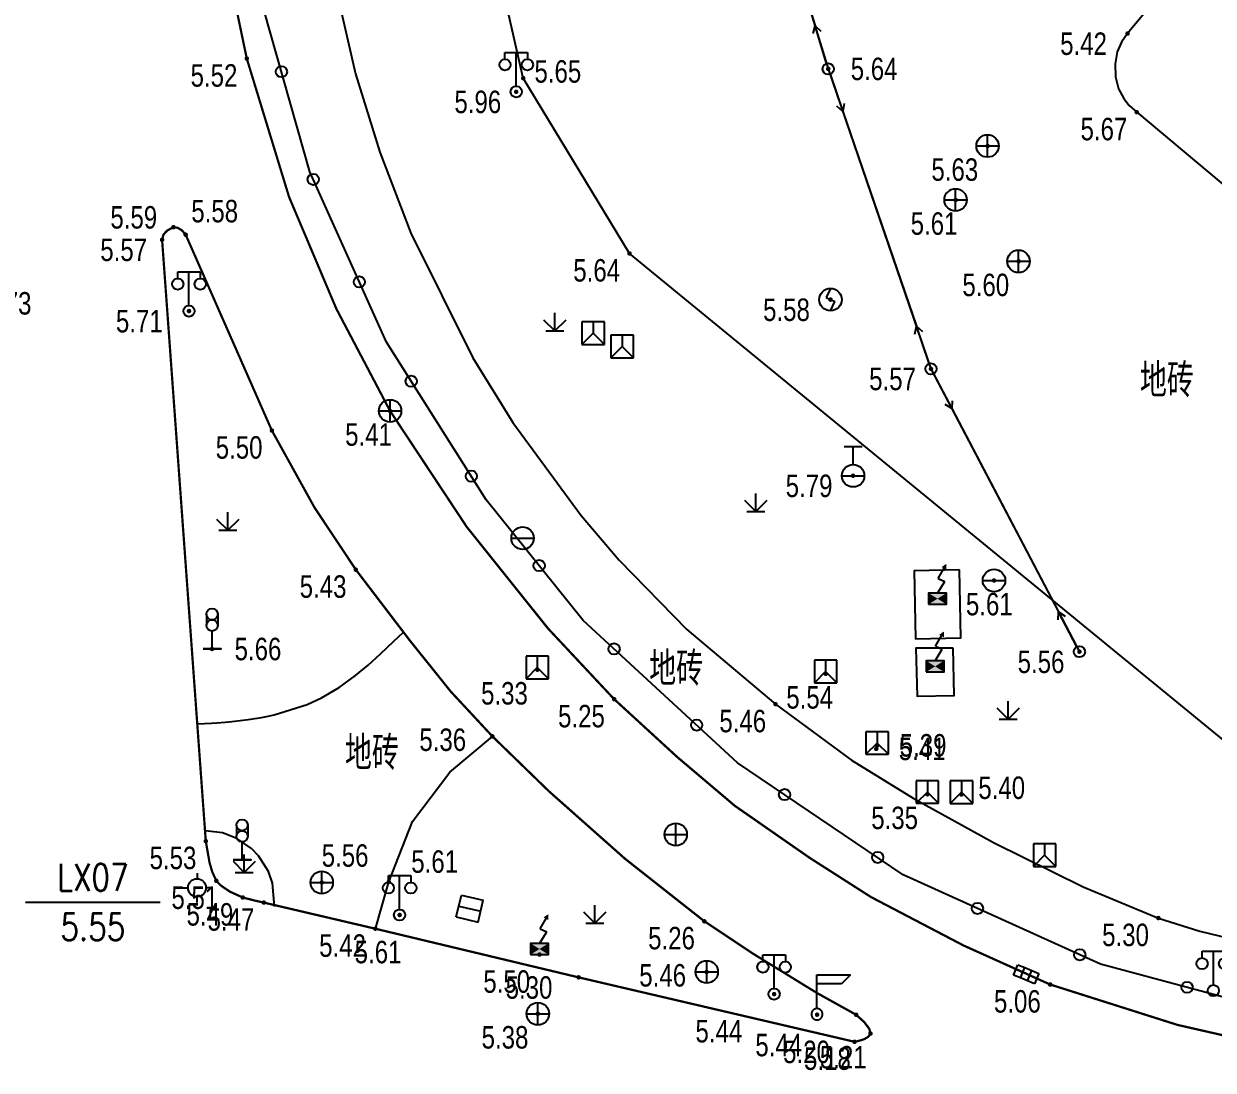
# Model space of a CAD drawing. Extents: x 500064 to 501389, y 2542464 to 2545400.
# Drawn here: x 501100.6 to 501153.5, y 2542644.2 to 2542690.7 of the extents above; entities that cross this region are included whole.
import ezdxf
from ezdxf.enums import TextEntityAlignment as Align

# ---------------------------------------------------------------- set-up
doc = ezdxf.new("R2010")
doc.units = 0
doc.header["$LTSCALE"] = 0.5
doc.layers.get('0').update_dxf_attribs({"linetype": 'CONTINUOUS', "lineweight": 5})
doc.layers.add('GCD', color=8, linetype='CONTINUOUS')
doc.layers.add('地形图', color=8, linetype='CONTINUOUS')
doc.styles.add('HZ', font='romans.shx', dxfattribs={"width": 0.8, "bigfont": 'hztxt.shx'})
doc.styles.add('正等线体', font='')
doc.styles.get('正等线体').set_extended_font_data('FZZhongDengXian-Z07S')
doc.linetypes.add('1161', pattern='A,0,[149,AAA.SHX,S=0.15,R=0,X=0,Y=0],-1.6', length=1.6)

# ---------------------------------------------------------------- blocks, each defined once
blk = doc.blocks.new('gc116')
for p, q in [((0, 1.3), (0, 0.8)), ((-1.3, 0), (-0.8, 0)), ((1.3, 0), (0.8, 0)), ((0, -1.3), (0, -0.8))]:
    blk.add_line(p, q)
blk.add_circle((0, 0), 0.8)
blk.add_point((0, 0))
blk = doc.blocks.new('gc170')
at = {"linetype": 'Continuous'}
blk.add_circle((0, 0), 0.5, dxfattribs=at)
blk = doc.blocks.new('gc013b')
at = {"linetype": 'Continuous'}
blk.add_line((0.5, 0), (4, 0), dxfattribs=at)
at = {"linetype": 'Continuous', "flags": 128}
blk.add_lwpolyline([(3.39, 0.35), (4, 0), (3.39, -0.35)], dxfattribs=at)
blk = doc.blocks.new('gc042')
blk.add_line((-1, 0), (1, 0))
blk.add_circle((0, 0), 1)
blk = doc.blocks.new('gc124')
for p, q in [((0, 0), (0, 1.6)), ((-1, 1), (0, 0)), ((-0.8, 0), (0.8, 0)), ((0, 0), (1, 1))]:
    blk.add_line(p, q)
blk = doc.blocks.new('gc043')
for p, q in [((-1, 0), (1, 0)), ((0, -1), (0, 1))]:
    blk.add_line(p, q)
blk.add_circle((0, 0), 1)
blk = doc.blocks.new('gc049')
for p, q in [((-1, 1.2), (-1, -0.8)), ((1, 1.2), (-1, 1.2)), ((0, 1.2), (0, 0.2)), ((1, -0.8), (1, 1.2)), ((0, 0.2), (-1, -0.8)), ((0, 0.2), (1, -0.8)), ((-1, -0.8), (1, -0.8))]:
    blk.add_line(p, q)
blk = doc.blocks.new('gc050')
for p, q in [((0, 1), (-0.38, 0.18)), ((-0.38, 0.18), (0.38, -0.18)), ((0, -1), (0.38, -0.18))]:
    blk.add_line(p, q)
blk.add_circle((0, 0), 1)
blk = doc.blocks.new('gc133')
for p, q in [((-0.8, 2.6), (0.8, 2.6)), ((0, 1), (0, 2.6)), ((-1, 0), (1, 0))]:
    blk.add_line(p, q)
blk.add_circle((0, 0), 1)
blk = doc.blocks.new('*U35')
at = {"linetype": 'Continuous'}
for points in [[(0, 0.5), (0.8, 1), (-0.8, 1)], [(0, 0.5), (-0.8, 1), (-0.8, 0)], [(0, 0.5), (-0.8, 0), (0.8, 0)], [(0, 0.5), (0.8, 0), (0.8, 1)]]:
    blk.add_solid(points, dxfattribs=at)
blk = doc.blocks.new('gc129')
for p, q in [((0.05, 2.29), (0.73, 3.47)), ((0.05, 2.29), (0.64, 2.04)), ((0, 1), (0.64, 2.04))]:
    blk.add_line(p, q)
blk.add_lwpolyline([(0.8, 3.6, 0, 0.5, 0), (0.58, 3.19, 0.5, 0.5, 0)], format="xyseb")
blk.add_lwpolyline([(-0.8, 0), (0.8, 0), (0.8, 1), (-0.8, 1), (-0.8, 0)], close=True)
at = {"linetype": 'Continuous'}
blk.add_blockref('*U35', (0, 0), dxfattribs=at)
blk = doc.blocks.new('gc097')
for p, q in [((-1, 2.9), (-1, 3.5)), ((-1, 3.5), (1, 3.5)), ((0, 0.5), (0, 3.5)), ((1, 3.5), (1, 2.9))]:
    blk.add_line(p, q)
for centre in [(-1, 2.4), (1, 2.4), (0, 0)]:
    blk.add_circle(centre, 0.5)
blk = doc.blocks.new('gc298')
for points in [[(-0.5, 3.1), (-0.5, 2.1)], [(0.5, 3.1), (0.5, 2.1)], [(0, 0), (0, 1.6)], [(-0.8, 0), (0.8, 0), (-0.8, 0)]]:
    blk.add_lwpolyline(points)
for centre in [(0, 3.1), (0, 2.1)]:
    blk.add_circle(centre, 0.5)
blk = doc.blocks.new('GC200')
at = {"linetype": 'Continuous', "const_width": 0.2, "flags": 128}
blk.add_lwpolyline([(-0.1, 0, 1), (0.1, 0, 1)], format="xyb", close=True, dxfattribs=at)

msp = doc.modelspace()

# ---------------------------------------------------------------- linework, layer by layer
at = {"layer": '地形图', "linetype": 'Continuous'}
for p, q in [((501132.857, 2542700.183), (501135.79, 2542690.631)), ((501137.025, 2542686.827), (501140.3, 2542677.264)), ((501141.878, 2542673.601), (501146.625, 2542664.558)), ((501100.65, 2542651.643), (501106.65, 2542651.643)), ((501119.823, 2542650.985), (501120.05, 2542651.959)), ((501120.05, 2542651.959), (501121.024, 2542651.732)), ((501120.797, 2542650.758), (501121.024, 2542651.732)), ((501119.936, 2542651.472), (501120.911, 2542651.245))]:
    msp.add_line(p, q, dxfattribs=at)
at = {"layer": '地形图', "linetype": 'Continuous', "flags": 128}
for points, elevation in [([(501143.625, 2542756.056), (501150.083, 2542750.586), (501149.097, 2542748.691), (501147.593, 2542745.637), (501145.871, 2542741.196), (501147.328, 2542740.013), (501150.421, 2542706.854), (501149.249, 2542705.465), (501150.149, 2542703.9), (501151.132, 2542702.352), (501152.639, 2542700.108), (501155.23, 2542696.959), (501149.698, 2542690.29), (501149.433, 2542689.9), (501149.241, 2542689.471), (501149.14, 2542688.944), (501149.153, 2542688.359), (501149.297, 2542687.825), (501149.529, 2542687.406), (501149.765, 2542687.095), (501150.104, 2542686.791), (501156.524, 2542681.419)], 5.417), ([(501128.771, 2542713.978), (501132.27, 2542702.095), (501136.377, 2542688.719), (501140.948, 2542675.372)], 5.62)]:
    msp.add_lwpolyline(points, dxfattribs=dict(at, elevation=elevation))
at = {"layer": '地形图', "linetype": 'Continuous', "const_width": 0.1, "elevation": 5.576, "flags": 128}
msp.add_lwpolyline([(501109.012, 2542704.173), (501108.839, 2542702.473), (501109.018, 2542698.032), (501109.82, 2542692.434), (501110.5, 2542689.177), (501112.382, 2542683.02), (501114.488, 2542678.04), (501116.878, 2542673.499), (501120.289, 2542668.339), (501123.917, 2542663.808), (501126.853, 2542660.671), (501129.651, 2542658.105), (501132.216, 2542655.932), (501135.546, 2542653.617), (501138.279, 2542651.87), (501142.402, 2542649.713), (501146.252, 2542647.979), (501151.917, 2542646.182), (501156.039, 2542645.242), (501159.44, 2542644.692), (501160.127, 2542644.833), (501160.798, 2542645.229), (501161.2, 2542645.739), (501162.274, 2542653.56)], dxfattribs=at)
at = {"layer": '地形图', "flags": 128}
for points in [[(501159.622, 2542654.229), (501127.531, 2542680.506), (501122.803, 2542688.306), (501120.677, 2542697.653)], [(501114.492, 2542692.19), (501115.345, 2542688.497), (501116.414, 2542685.007), (501117.799, 2542681.415), (501120.565, 2542675.868), (501122.341, 2542672.991), (501125.382, 2542668.85), (501127.076, 2542666.865), (501130.086, 2542663.772), (501134.031, 2542660.452), (501137.417, 2542657.964), (501140.162, 2542656.276), (501143.728, 2542654.3), (501147.716, 2542652.326), (501151.066, 2542650.936), (501152.906, 2542650.355), (501155.12, 2542649.816)]]:
    msp.add_lwpolyline(points, dxfattribs=at)
at = {"layer": '地形图', "linetype": 'Continuous', "flags": 128}
for points in [[(501157.177, 2542646.561), (501148.49, 2542648.884), (501139.714, 2542652.863), (501132.333, 2542657.848), (501125.474, 2542664.177), (501121.156, 2542669.55), (501116.716, 2542676.561), (501113.303, 2542684.145), (501111.271, 2542691.298), (501110.188, 2542696.882)], [(501140.948, 2542675.372), (501147.555, 2542662.787)], [(501119.823, 2542650.985), (501120.797, 2542650.758)]]:
    msp.add_lwpolyline(points, dxfattribs=at)
at = {"layer": '地形图', "linetype": 'Continuous', "const_width": 0.1, "flags": 128}
msp.add_lwpolyline([(501108.675, 2542654.36), (501108.845, 2542653.392), (501108.967, 2542652.982), (501109.146, 2542652.591), (501109.328, 2542652.398), (501109.747, 2542652.111), (501110.32, 2542651.85), (501110.842, 2542651.717), (501111.255, 2542651.625), (501116.222, 2542650.461), (501125.27, 2542648.296), (501137.548, 2542645.43), (501137.76, 2542645.478), (501137.986, 2542645.549), (501138.162, 2542645.658), (501138.255, 2542645.795), (501138.206, 2542646.002), (501137.978, 2542646.306), (501137.619, 2542646.632), (501135.876, 2542647.6), (501133.04, 2542649.344), (501130.862, 2542650.793), (501127.328, 2542653.578), (501123.94, 2542656.583), (501121.43, 2542659.021), (501119.58, 2542661.011), (501117.75, 2542663.293), (501115.354, 2542666.435), (501113.509, 2542669.211), (501111.618, 2542672.625), (501107.781, 2542681.341), (501107.61, 2542681.538), (501107.419, 2542681.65), (501107.237, 2542681.675), (501106.977, 2542681.538), (501106.796, 2542681.354), (501106.731, 2542681.118)], close=True, dxfattribs=at)
at = {"layer": '地形图', "linetype": 'Continuous', "flags": 128}
for points in [[(501142.223, 2542666.424), (501140.196, 2542666.386), (501140.253, 2542663.365), (501142.28, 2542663.409)], [(501141.932, 2542662.949), (501140.281, 2542662.949), (501140.33, 2542660.801), (501141.98, 2542660.839)]]:
    msp.add_lwpolyline(points, close=True, dxfattribs=at)
at = {"layer": '地形图', "linetype": '1161', "flags": 128}
for points in [[(501108.28, 2542659.581), (501108.618, 2542659.586), (501108.93, 2542659.607), (501109.166, 2542659.625), (501109.541, 2542659.656), (501109.837, 2542659.684), (501110.324, 2542659.739), (501110.566, 2542659.771), (501111.153, 2542659.865), (501111.447, 2542659.922), (501111.722, 2542659.982), (501113.183, 2542660.437), (501113.831, 2542660.738), (501114.605, 2542661.199), (501115.332, 2542661.727), (501115.896, 2542662.193), (501116.453, 2542662.693), (501117.049, 2542663.256), (501117.454, 2542663.648)], [(501116.222, 2542650.461), (501116.82, 2542652.549), (501117.872, 2542655.239), (501119.54, 2542657.434), (501121.43, 2542659.021)], [(501111.738, 2542651.448), (501111.648, 2542652.493), (501111.464, 2542653.009), (501111.02, 2542653.711), (501110.712, 2542654.028), (501110.053, 2542654.481), (501109.42, 2542654.722), (501108.644, 2542654.823)]]:
    msp.add_lwpolyline(points, dxfattribs=at)
at = {"layer": '地形图'}
for points in [[(501144.627, 2542648.398), (501144.819, 2542648.86)], [(501144.819, 2542648.86), (501145.128, 2542648.731), (501145.433, 2542648.605), (501145.742, 2542648.476)], [(501144.936, 2542648.269), (501145.128, 2542648.731)], [(501145.241, 2542648.143), (501145.433, 2542648.605)], [(501145.742, 2542648.476), (501145.55, 2542648.014)], [(501145.55, 2542648.014), (501145.241, 2542648.143), (501144.936, 2542648.269), (501144.627, 2542648.398)]]:
    msp.add_lwpolyline(points, dxfattribs=at)
at = {"layer": '地形图', "elevation": 5.435}
for points in [[(501135.874, 2542646.906), (501135.874, 2542648.002), (501135.874, 2542648.406)], [(501135.874, 2542648.406), (501137.374, 2542648.406)], [(501136.971, 2542648.002), (501135.874, 2542648.002)], [(501137.374, 2542648.406), (501136.971, 2542648.002)], [(501136.124, 2542646.656), (501136.124, 2542646.671), (501136.122, 2542646.687), (501136.12, 2542646.703), (501136.116, 2542646.718), (501136.112, 2542646.733), (501136.107, 2542646.748), (501136.101, 2542646.762), (501136.093, 2542646.776), (501136.085, 2542646.79), (501136.077, 2542646.803), (501136.067, 2542646.815), (501136.057, 2542646.827), (501136.045, 2542646.838), (501136.034, 2542646.848), (501136.021, 2542646.858), (501136.008, 2542646.867), (501135.995, 2542646.875), (501135.981, 2542646.882), (501135.966, 2542646.888), (501135.952, 2542646.893), (501135.937, 2542646.898), (501135.921, 2542646.901), (501135.906, 2542646.904), (501135.89, 2542646.905), (501135.874, 2542646.906), (501135.859, 2542646.905), (501135.843, 2542646.904), (501135.827, 2542646.901), (501135.812, 2542646.898), (501135.797, 2542646.893), (501135.782, 2542646.888), (501135.768, 2542646.882), (501135.754, 2542646.875), (501135.74, 2542646.867), (501135.727, 2542646.858), (501135.715, 2542646.848), (501135.703, 2542646.838), (501135.692, 2542646.827), (501135.682, 2542646.815), (501135.672, 2542646.803), (501135.663, 2542646.79), (501135.655, 2542646.776), (501135.648, 2542646.762), (501135.642, 2542646.748), (501135.637, 2542646.733), (501135.632, 2542646.718), (501135.629, 2542646.703), (501135.626, 2542646.687), (501135.625, 2542646.671), (501135.624, 2542646.656), (501135.625, 2542646.64), (501135.626, 2542646.624), (501135.629, 2542646.609), (501135.632, 2542646.594), (501135.637, 2542646.578), (501135.642, 2542646.564), (501135.648, 2542646.549), (501135.655, 2542646.535), (501135.663, 2542646.522), (501135.672, 2542646.509), (501135.682, 2542646.496), (501135.692, 2542646.485), (501135.703, 2542646.473), (501135.715, 2542646.463), (501135.727, 2542646.453), (501135.74, 2542646.445), (501135.754, 2542646.437), (501135.768, 2542646.43), (501135.782, 2542646.423), (501135.797, 2542646.418), (501135.812, 2542646.414), (501135.827, 2542646.41), (501135.843, 2542646.408), (501135.859, 2542646.406), (501135.874, 2542646.406), (501135.89, 2542646.406), (501135.906, 2542646.408), (501135.921, 2542646.41), (501135.937, 2542646.414), (501135.952, 2542646.418), (501135.966, 2542646.423), (501135.981, 2542646.43), (501135.995, 2542646.437), (501136.008, 2542646.445), (501136.021, 2542646.453), (501136.034, 2542646.463), (501136.045, 2542646.473), (501136.057, 2542646.485), (501136.067, 2542646.496), (501136.077, 2542646.509), (501136.085, 2542646.522), (501136.093, 2542646.535), (501136.101, 2542646.549), (501136.107, 2542646.564), (501136.112, 2542646.578), (501136.116, 2542646.594), (501136.12, 2542646.609), (501136.122, 2542646.624), (501136.124, 2542646.64), (501136.124, 2542646.656)]]:
    msp.add_lwpolyline(points, dxfattribs=at)

# ---------------------------------------------------------------- block references
at = {"layer": '地形图', "linetype": 'Continuous', "yscale": 0.5}
for name, p, xscale, rotation in [('gc013b', (501136.377, 2542688.719), 0.5000000000748173, 107.0687096361389), ('gc170', (501112.04, 2542688.593), 0.5000000000238353, 105.8522632744325), ('gc013b', (501136.377, 2542688.719), 0.4999999999034924, 288.9049969014951), ('gc170', (501113.457, 2542683.802), 0.499999999854834, 114.2287548761073), ('gc170', (501115.509, 2542679.242), 0.499999999854834, 114.2287548761073), ('gc013b', (501140.948, 2542675.372), 0.4999999999034924, 108.9049969014951), ('gc170', (501117.818, 2542674.821), 0.5000000000106429, 122.3487646168458), ('gc013b', (501140.948, 2542675.372), 0.4999999998351647, 297.6990266915973), ('gc170', (501120.493, 2542670.597), 0.5000000000106429, 122.3487646168458), ('gc170', (501123.512, 2542666.619), 0.4999999998295073, 128.7863954583781), ('gc013b', (501147.555, 2542662.787), 0.4999999998351647, 117.6990266915973), ('gc170', (501126.847, 2542662.91), 0.5000000000684329, 137.3013531114147), ('gc170', (501130.521, 2542659.52), 0.5000000000684329, 137.3013531114147), ('gc170', (501134.434, 2542656.429), 0.5000000001146976, 145.9686075485816), ('gc170', (501138.577, 2542653.631), 0.5000000001146976, 145.9686075485816), ('gc170', (501143.018, 2542651.365), 0.4999999999854566, 155.6066575977623), ('gc170', (501147.572, 2542649.3), 0.4999999999854566, 155.6066575977623), ('gc170', (501152.347, 2542647.853), 0.4999999999839119, 165.0305033287927)]:
    msp.add_blockref(name, p, dxfattribs=dict(at, xscale=xscale, rotation=rotation))
at = {"layer": '地形图', "linetype": 'Continuous'}
ref = msp.add_blockref('GC200', (501149.698, 2542690.29, 5.417), dxfattribs=dict(at, xscale=0.5, yscale=0.5, zscale=0.5))
ref.add_attrib('height', '5.42', dxfattribs={"layer": 'GCD', "linetype": 'Continuous', "height": 1, "style": '正等线体', "width": 0.8}).set_placement((501146.698, 2542689.84, 5.42), align=Align.MIDDLE_LEFT)
ref = msp.add_blockref('GC200', (501110.5, 2542689.177, 5.517), dxfattribs=dict(at, xscale=0.5, yscale=0.5, zscale=0.5))
ref.add_attrib('height', '5.52', dxfattribs={"layer": 'GCD', "linetype": 'Continuous', "height": 1, "style": '正等线体', "width": 0.8}).set_placement((501108, 2542688.427, 5.52), align=Align.MIDDLE_LEFT)
at = {"layer": '地形图', "linetype": 'Continuous', "xscale": 0.5, "yscale": 0.5}
for name, p in [('gc097', (501122.491, 2542687.7, 5.96)), ('gc170', (501136.377, 2542688.719)), ('gc043', (501143.467, 2542685.288, 5.633)), ('gc043', (501142.045, 2542682.887, 5.61)), ('gc043', (501144.846, 2542680.156, 5.598)), ('gc097', (501107.928, 2542677.943, 5.706)), ('gc050', (501136.477, 2542678.452, 5.584)), ('gc124', (501124.212, 2542677.057)), ('gc049', (501125.913, 2542676.862)), ('gc049', (501127.204, 2542676.267)), ('gc170', (501140.948, 2542675.372)), ('gc043', (501116.878, 2542673.499, 5.576)), ('gc133', (501137.482, 2542670.616, 5.792)), ('gc124', (501133.153, 2542669.03)), ('gc124', (501109.655, 2542668.191)), ('gc042', (501122.776, 2542667.839)), ('gc129', (501141.238, 2542664.896)), ('gc042', (501143.753, 2542665.955, 5.614)), ('gc298', (501108.958, 2542662.907, 5.66)), ('gc129', (501141.131, 2542661.884)), ('gc170', (501147.555, 2542662.787)), ('gc049', (501123.427, 2542661.986, 5.327)), ('gc049', (501136.26, 2542661.805, 5.536)), ('gc124', (501144.385, 2542659.783)), ('gc049', (501138.556, 2542658.621, 5.385)), ('gc049', (501140.79, 2542656.443, 5.349)), ('gc049', (501142.305, 2542656.434, 5.404)), ('gc298', (501110.293, 2542653.523)), ('gc043', (501129.59, 2542654.653)), ('gc124', (501110.389, 2542652.963)), ('gc049', (501146.005, 2542653.633)), ('gc116', (501108.285, 2542652.284, 5.549)), ('gc043', (501113.835, 2542652.519, 5.564)), ('gc097', (501117.301, 2542651.073, 5.607)), ('gc129', (501123.527, 2542649.31, 5.502)), ('gc124', (501125.99, 2542650.707)), ('gc043', (501130.967, 2542648.538, 5.462)), ('gc097', (501133.967, 2542647.552, 5.437)), ('gc097', (501153.515, 2542647.71)), ('gc043', (501123.451, 2542646.679, 5.379))]:
    msp.add_blockref(name, p, dxfattribs=at)
at = {"layer": '地形图', "linetype": 'Continuous'}
ref = msp.add_blockref('GC200', (501136.377, 2542688.719, 5.638), dxfattribs=dict(at, xscale=0.5, yscale=0.5, zscale=0.5))
ref.add_attrib('height', '5.64', dxfattribs={"layer": 'GCD', "linetype": 'Continuous', "height": 1, "style": '正等线体', "width": 0.8}).set_placement((501137.377, 2542688.719, 5.64), align=Align.MIDDLE_LEFT)
ref = msp.add_blockref('GC200', (501122.803, 2542688.306, 5.65), dxfattribs=dict(at, xscale=0.5, yscale=0.5, zscale=0.5))
ref.add_attrib('height', '5.65', dxfattribs={"layer": 'GCD', "linetype": 'Continuous', "height": 1, "style": '正等线体', "width": 0.8}).set_placement((501123.303, 2542688.606, 5.65), align=Align.MIDDLE_LEFT)
ref = msp.add_blockref('GC200', (501122.491, 2542687.7, 5.96), dxfattribs=dict(at, xscale=0.5, yscale=0.5, zscale=0.5))
ref.add_attrib('height', '5.96', dxfattribs={"layer": 'GCD', "linetype": 'Continuous', "height": 1, "style": '正等线体', "width": 0.8}).set_placement((501119.741, 2542687.25, 5.96), align=Align.MIDDLE_LEFT)
ref = msp.add_blockref('GC200', (501150.104, 2542686.791, 5.671), dxfattribs=dict(at, xscale=0.5, yscale=0.5, zscale=0.5))
ref.add_attrib('height', '5.67', dxfattribs={"layer": 'GCD', "linetype": 'Continuous', "height": 1, "style": '正等线体', "width": 0.8}).set_placement((501147.604, 2542686.041, 5.67), align=Align.MIDDLE_LEFT)
ref = msp.add_blockref('GC200', (501143.467, 2542685.288, 5.633), dxfattribs=dict(at, xscale=0.5, yscale=0.5, zscale=0.5))
ref.add_attrib('height', '5.63', dxfattribs={"layer": 'GCD', "linetype": 'Continuous', "height": 1, "style": '正等线体', "width": 0.8}).set_placement((501140.967, 2542684.238, 5.63), align=Align.MIDDLE_LEFT)
ref = msp.add_blockref('GC200', (501107.781, 2542681.341, 5.583), dxfattribs=dict(at, xscale=0.5, yscale=0.5, zscale=0.5))
ref.add_attrib('height', '5.58', dxfattribs={"layer": 'GCD', "linetype": 'Continuous', "height": 1, "style": '正等线体', "width": 0.8}).set_placement((501108.031, 2542682.391, 5.58), align=Align.MIDDLE_LEFT)
ref = msp.add_blockref('GC200', (501142.045, 2542682.887, 5.61), dxfattribs=dict(at, xscale=0.5, yscale=0.5, zscale=0.5))
ref.add_attrib('height', '5.61', dxfattribs={"layer": 'GCD', "linetype": 'Continuous', "height": 1, "style": '正等线体', "width": 0.8}).set_placement((501140.045, 2542681.837, 5.61), align=Align.MIDDLE_LEFT)
ref = msp.add_blockref('GC200', (501107.237, 2542681.675, 5.586), dxfattribs=dict(at, xscale=0.5, yscale=0.5, zscale=0.5))
ref.add_attrib('height', '5.59', dxfattribs={"layer": 'GCD', "linetype": 'Continuous', "height": 1, "style": '正等线体', "width": 0.8}).set_placement((501104.43, 2542682.114, 5.59), align=Align.MIDDLE_LEFT)
ref = msp.add_blockref('GC200', (501106.731, 2542681.118, 5.566), dxfattribs=dict(at, xscale=0.5, yscale=0.5, zscale=0.5))
ref.add_attrib('height', '5.57', dxfattribs={"layer": 'GCD', "linetype": 'Continuous', "height": 1, "style": '正等线体', "width": 0.8}).set_placement((501103.981, 2542680.668, 5.57), align=Align.MIDDLE_LEFT)
ref = msp.add_blockref('GC200', (501127.531, 2542680.506, 5.635), dxfattribs=dict(at, xscale=0.5, yscale=0.5, zscale=0.5))
ref.add_attrib('height', '5.64', dxfattribs={"layer": 'GCD', "linetype": 'Continuous', "height": 1, "style": '正等线体', "width": 0.8}).set_placement((501125.031, 2542679.756, 5.64), align=Align.MIDDLE_LEFT)
ref = msp.add_blockref('GC200', (501144.846, 2542680.156, 5.598), dxfattribs=dict(at, xscale=0.5, yscale=0.5, zscale=0.5))
ref.add_attrib('height', '5.60', dxfattribs={"layer": 'GCD', "linetype": 'Continuous', "height": 1, "style": '正等线体', "width": 0.8}).set_placement((501142.346, 2542679.106, 5.6), align=Align.MIDDLE_LEFT)
ref = msp.add_blockref('GC200', (501098.336, 2542677.988, 5.725), dxfattribs=dict(at, xscale=0.5, yscale=0.5, zscale=0.5))
ref.add_attrib('height', '5.73', dxfattribs={"layer": 'GCD', "linetype": 'Continuous', "height": 1, "style": '正等线体', "width": 0.8}).set_placement((501098.836, 2542678.288, 5.73), align=Align.MIDDLE_LEFT)
ref = msp.add_blockref('GC200', (501136.477, 2542678.452, 5.584), dxfattribs=dict(at, xscale=0.5, yscale=0.5, zscale=0.5))
ref.add_attrib('height', '5.58', dxfattribs={"layer": 'GCD', "linetype": 'Continuous', "height": 1, "style": '正等线体', "width": 0.8}).set_placement((501133.477, 2542678.002, 5.58), align=Align.MIDDLE_LEFT)
ref = msp.add_blockref('GC200', (501107.928, 2542677.943, 5.706), dxfattribs=dict(at, xscale=0.5, yscale=0.5, zscale=0.5))
ref.add_attrib('height', '5.71', dxfattribs={"layer": 'GCD', "linetype": 'Continuous', "height": 1, "style": '正等线体', "width": 0.8}).set_placement((501104.678, 2542677.493, 5.71), align=Align.MIDDLE_LEFT)
ref = msp.add_blockref('GC200', (501140.948, 2542675.372, 5.568), dxfattribs=dict(at, xscale=0.5, yscale=0.5, zscale=0.5))
ref.add_attrib('height', '5.57', dxfattribs={"layer": 'GCD', "linetype": 'Continuous', "height": 1, "style": '正等线体', "width": 0.8}).set_placement((501138.198, 2542674.922, 5.57), align=Align.MIDDLE_LEFT)
ref = msp.add_blockref('GC200', (501116.878, 2542673.499, 5.405), dxfattribs=dict(at, xscale=0.5, yscale=0.5, zscale=0.5))
ref.add_attrib('height', '5.41', dxfattribs={"layer": 'GCD', "linetype": 'Continuous', "height": 1, "style": '正等线体', "width": 0.8}).set_placement((501114.878, 2542672.449, 5.41), align=Align.MIDDLE_LEFT)
ref = msp.add_blockref('GC200', (501111.618, 2542672.625, 5.495), dxfattribs=dict(at, xscale=0.5, yscale=0.5, zscale=0.5))
ref.add_attrib('height', '5.50', dxfattribs={"layer": 'GCD', "linetype": 'Continuous', "height": 1, "style": '正等线体', "width": 0.8}).set_placement((501109.118, 2542671.875, 5.5), align=Align.MIDDLE_LEFT)
ref = msp.add_blockref('GC200', (501137.482, 2542670.616, 5.792), dxfattribs=dict(at, xscale=0.5, yscale=0.5, zscale=0.5))
ref.add_attrib('height', '5.79', dxfattribs={"layer": 'GCD', "linetype": 'Continuous', "height": 1, "style": '正等线体', "width": 0.8}).set_placement((501134.482, 2542670.166, 5.79), align=Align.MIDDLE_LEFT)
ref = msp.add_blockref('GC200', (501115.354, 2542666.435, 5.432), dxfattribs=dict(at, xscale=0.5, yscale=0.5, zscale=0.5))
ref.add_attrib('height', '5.43', dxfattribs={"layer": 'GCD', "linetype": 'Continuous', "height": 1, "style": '正等线体', "width": 0.8}).set_placement((501112.854, 2542665.685, 5.43), align=Align.MIDDLE_LEFT)
ref = msp.add_blockref('GC200', (501143.753, 2542665.955, 5.614), dxfattribs=dict(at, xscale=0.5, yscale=0.5, zscale=0.5))
ref.add_attrib('height', '5.61', dxfattribs={"layer": 'GCD', "linetype": 'Continuous', "height": 1, "style": '正等线体', "width": 0.8}).set_placement((501142.503, 2542664.905, 5.61), align=Align.MIDDLE_LEFT)
ref = msp.add_blockref('GC200', (501108.958, 2542662.907, 5.66), dxfattribs=dict(at, xscale=0.5, yscale=0.5, zscale=0.5))
ref.add_attrib('height', '5.66', dxfattribs={"layer": 'GCD', "linetype": 'Continuous', "height": 1, "style": '正等线体', "width": 0.8}).set_placement((501109.958, 2542662.907, 5.66), align=Align.MIDDLE_LEFT)
ref = msp.add_blockref('GC200', (501147.555, 2542662.787, 5.555), dxfattribs=dict(at, xscale=0.5, yscale=0.5, zscale=0.5))
ref.add_attrib('height', '5.56', dxfattribs={"layer": 'GCD', "linetype": 'Continuous', "height": 1, "style": '正等线体', "width": 0.8}).set_placement((501144.805, 2542662.337, 5.56), align=Align.MIDDLE_LEFT)
ref = msp.add_blockref('GC200', (501123.427, 2542661.986, 5.327), dxfattribs=dict(at, xscale=0.5, yscale=0.5, zscale=0.5))
ref.add_attrib('height', '5.33', dxfattribs={"layer": 'GCD', "linetype": 'Continuous', "height": 1, "style": '正等线体', "width": 0.8}).set_placement((501120.927, 2542660.936, 5.33), align=Align.MIDDLE_LEFT)
ref = msp.add_blockref('GC200', (501136.26, 2542661.805, 5.536), dxfattribs=dict(at, xscale=0.5, yscale=0.5, zscale=0.5))
ref.add_attrib('height', '5.54', dxfattribs={"layer": 'GCD', "linetype": 'Continuous', "height": 1, "style": '正等线体', "width": 0.8}).set_placement((501134.51, 2542660.755, 5.54), align=Align.MIDDLE_LEFT)
ref = msp.add_blockref('GC200', (501126.853, 2542660.671, 5.251), dxfattribs=dict(at, xscale=0.5, yscale=0.5, zscale=0.5))
ref.add_attrib('height', '5.25', dxfattribs={"layer": 'GCD', "linetype": 'Continuous', "height": 1, "style": '正等线体', "width": 0.8}).set_placement((501124.353, 2542659.921, 5.25), align=Align.MIDDLE_LEFT)
ref = msp.add_blockref('GC200', (501134.031, 2542660.452, 5.457), dxfattribs=dict(at, xscale=0.5, yscale=0.5, zscale=0.5))
ref.add_attrib('height', '5.46', dxfattribs={"layer": 'GCD', "linetype": 'Continuous', "height": 1, "style": '正等线体', "width": 0.8}).set_placement((501131.531, 2542659.702, 5.46), align=Align.MIDDLE_LEFT)
ref = msp.add_blockref('GC200', (501121.43, 2542659.021, 5.358), dxfattribs=dict(at, xscale=0.5, yscale=0.5, zscale=0.5))
ref.add_attrib('height', '5.36', dxfattribs={"layer": 'GCD', "linetype": 'Continuous', "height": 1, "style": '正等线体', "width": 0.8}).set_placement((501118.18, 2542658.871, 5.36), align=Align.MIDDLE_LEFT)
ref = msp.add_blockref('GC200', (501138.556, 2542658.621, 5.385), dxfattribs=dict(at, xscale=0.5, yscale=0.5, zscale=0.5))
ref.add_attrib('height', '5.39', dxfattribs={"layer": 'GCD', "linetype": 'Continuous', "height": 1, "style": '正等线体', "width": 0.8}).set_placement((501139.556, 2542658.621, 5.39), align=Align.MIDDLE_LEFT)
ref = msp.add_blockref('GC200', (501138.514, 2542658.461, 5.41), dxfattribs=dict(at, xscale=0.5, yscale=0.5, zscale=0.5))
ref.add_attrib('height', '5.41', dxfattribs={"layer": 'GCD', "linetype": 'Continuous', "height": 1, "style": '正等线体', "width": 0.8}).set_placement((501139.514, 2542658.461, 5.41), align=Align.MIDDLE_LEFT)
ref = msp.add_blockref('GC200', (501142.305, 2542656.434, 5.404), dxfattribs=dict(at, xscale=0.5, yscale=0.5, zscale=0.5))
ref.add_attrib('height', '5.40', dxfattribs={"layer": 'GCD', "linetype": 'Continuous', "height": 1, "style": '正等线体', "width": 0.8}).set_placement((501143.055, 2542656.734, 5.4), align=Align.MIDDLE_LEFT)
ref = msp.add_blockref('GC200', (501140.79, 2542656.443, 5.349), dxfattribs=dict(at, xscale=0.5, yscale=0.5, zscale=0.5))
ref.add_attrib('height', '5.35', dxfattribs={"layer": 'GCD', "linetype": 'Continuous', "height": 1, "style": '正等线体', "width": 0.8}).set_placement((501138.29, 2542655.393, 5.35), align=Align.MIDDLE_LEFT)
ref = msp.add_blockref('GC200', (501108.675, 2542654.36, 5.526), dxfattribs=dict(at, xscale=0.5, yscale=0.5, zscale=0.5))
ref.add_attrib('height', '5.53', dxfattribs={"layer": 'GCD', "linetype": 'Continuous', "height": 1, "style": '正等线体', "width": 0.8}).set_placement((501106.175, 2542653.61, 5.53), align=Align.MIDDLE_LEFT)
ref = msp.add_blockref('GC200', (501113.835, 2542652.519, 5.564), dxfattribs=dict(at, xscale=0.5, yscale=0.5, zscale=0.5))
ref.add_attrib('height', '5.56', dxfattribs={"layer": 'GCD', "linetype": 'Continuous', "height": 1, "style": '正等线体', "width": 0.8}).set_placement((501113.835, 2542653.719, 5.56), align=Align.MIDDLE_LEFT)
ref = msp.add_blockref('GC200', (501116.82, 2542652.549, 5.614), dxfattribs=dict(at, xscale=0.5, yscale=0.5, zscale=0.5))
ref.add_attrib('height', '5.61', dxfattribs={"layer": 'GCD', "linetype": 'Continuous', "height": 1, "style": '正等线体', "width": 0.8}).set_placement((501117.82, 2542653.449, 5.61), align=Align.MIDDLE_LEFT)
ref = msp.add_blockref('GC200', (501109.146, 2542652.591, 5.505), dxfattribs=dict(at, xscale=0.5, yscale=0.5, zscale=0.5))
ref.add_attrib('height', '5.51', dxfattribs={"layer": 'GCD', "linetype": 'Continuous', "height": 1, "style": '正等线体', "width": 0.8}).set_placement((501107.146, 2542651.841, 5.51), align=Align.MIDDLE_LEFT)
ref = msp.add_blockref('GC200', (501110.32, 2542651.85, 5.491), dxfattribs=dict(at, xscale=0.5, yscale=0.5, zscale=0.5))
ref.add_attrib('height', '5.49', dxfattribs={"layer": 'GCD', "linetype": 'Continuous', "height": 1, "style": '正等线体', "width": 0.8}).set_placement((501107.82, 2542651.1, 5.49), align=Align.MIDDLE_LEFT)
ref = msp.add_blockref('GC200', (501111.255, 2542651.625, 5.47), dxfattribs=dict(at, xscale=0.5, yscale=0.5, zscale=0.5))
ref.add_attrib('height', '5.47', dxfattribs={"layer": 'GCD', "linetype": 'Continuous', "height": 1, "style": '正等线体', "width": 0.8}).set_placement((501108.755, 2542650.875, 5.47), align=Align.MIDDLE_LEFT)
ref = msp.add_blockref('GC200', (501117.301, 2542651.073, 5.607), dxfattribs=dict(at, xscale=0.5, yscale=0.5, zscale=0.5))
ref.add_attrib('height', '5.61', dxfattribs={"layer": 'GCD', "linetype": 'Continuous', "height": 1, "style": '正等线体', "width": 0.8}).set_placement((501115.301, 2542649.423, 5.61), align=Align.MIDDLE_LEFT)
ref = msp.add_blockref('GC200', (501116.222, 2542650.461, 5.422), dxfattribs=dict(at, xscale=0.5, yscale=0.5, zscale=0.5))
ref.add_attrib('height', '5.42', dxfattribs={"layer": 'GCD', "linetype": 'Continuous', "height": 1, "style": '正等线体', "width": 0.8}).set_placement((501113.722, 2542649.711, 5.42), align=Align.MIDDLE_LEFT)
ref = msp.add_blockref('GC200', (501130.862, 2542650.793, 5.262), dxfattribs=dict(at, xscale=0.5, yscale=0.5, zscale=0.5))
ref.add_attrib('height', '5.26', dxfattribs={"layer": 'GCD', "linetype": 'Continuous', "height": 1, "style": '正等线体', "width": 0.8}).set_placement((501128.362, 2542650.043, 5.26), align=Align.MIDDLE_LEFT)
ref = msp.add_blockref('GC200', (501151.066, 2542650.936, 5.296), dxfattribs=dict(at, xscale=0.5, yscale=0.5, zscale=0.5))
ref.add_attrib('height', '5.30', dxfattribs={"layer": 'GCD', "linetype": 'Continuous', "height": 1, "style": '正等线体', "width": 0.8}).set_placement((501148.566, 2542650.186, 5.3), align=Align.MIDDLE_LEFT)
ref = msp.add_blockref('GC200', (501123.527, 2542649.31, 5.502), dxfattribs=dict(at, xscale=0.5, yscale=0.5, zscale=0.5))
ref.add_attrib('height', '5.50', dxfattribs={"layer": 'GCD', "linetype": 'Continuous', "height": 1, "style": '正等线体', "width": 0.8}).set_placement((501121.027, 2542648.11, 5.5), align=Align.MIDDLE_LEFT)
ref = msp.add_blockref('GC200', (501130.967, 2542648.538, 5.462), dxfattribs=dict(at, xscale=0.5, yscale=0.5, zscale=0.5))
ref.add_attrib('height', '5.46', dxfattribs={"layer": 'GCD', "linetype": 'Continuous', "height": 1, "style": '正等线体', "width": 0.8}).set_placement((501127.967, 2542648.388, 5.46), align=Align.MIDDLE_LEFT)
ref = msp.add_blockref('GC200', (501125.27, 2542648.296, 5.299), dxfattribs=dict(at, xscale=0.5, yscale=0.5, zscale=0.5))
ref.add_attrib('height', '5.30', dxfattribs={"layer": 'GCD', "linetype": 'Continuous', "height": 1, "style": '正等线体', "width": 0.8}).set_placement((501122.02, 2542647.846, 5.3), align=Align.MIDDLE_LEFT)
ref = msp.add_blockref('GC200', (501146.252, 2542647.979, 5.06), dxfattribs=dict(at, xscale=0.5, yscale=0.5, zscale=0.5))
ref.add_attrib('height', '5.06', dxfattribs={"layer": 'GCD', "linetype": 'Continuous', "height": 1, "style": '正等线体', "width": 0.8}).set_placement((501143.752, 2542647.229, 5.06), align=Align.MIDDLE_LEFT)
ref = msp.add_blockref('GC200', (501133.967, 2542647.552, 5.437), dxfattribs=dict(at, xscale=0.5, yscale=0.5, zscale=0.5))
ref.add_attrib('height', '5.44', dxfattribs={"layer": 'GCD', "linetype": 'Continuous', "height": 1, "style": '正等线体', "width": 0.8}).set_placement((501130.467, 2542645.902, 5.44), align=Align.MIDDLE_LEFT)
ref = msp.add_blockref('GC200', (501123.451, 2542646.679, 5.379), dxfattribs=dict(at, xscale=0.5, yscale=0.5, zscale=0.5))
ref.add_attrib('height', '5.38', dxfattribs={"layer": 'GCD', "linetype": 'Continuous', "height": 1, "style": '正等线体', "width": 0.8}).set_placement((501120.951, 2542645.629, 5.38), align=Align.MIDDLE_LEFT)
ref = msp.add_blockref('GC200', (501135.882, 2542646.636, 5.435), dxfattribs=dict(at, xscale=0.5, yscale=0.5, zscale=0.5))
ref.add_attrib('height', '5.44', dxfattribs={"layer": 'GCD', "linetype": 'Continuous', "height": 1, "style": '正等线体', "width": 0.8}).set_placement((501133.132, 2542645.286, 5.44), align=Align.MIDDLE_LEFT)
ref = msp.add_blockref('GC200', (501137.619, 2542646.632, 5.198), dxfattribs=dict(at, xscale=0.5, yscale=0.5, zscale=0.5))
ref.add_attrib('height', '5.20', dxfattribs={"layer": 'GCD', "linetype": 'Continuous', "height": 1, "style": '正等线体', "width": 0.8}).set_placement((501134.369, 2542644.982, 5.2), align=Align.MIDDLE_LEFT)
ref = msp.add_blockref('GC200', (501138.255, 2542645.795, 5.209), dxfattribs=dict(at, xscale=0.5, yscale=0.5, zscale=0.5))
ref.add_attrib('height', '5.21', dxfattribs={"layer": 'GCD', "linetype": 'Continuous', "height": 1, "style": '正等线体', "width": 0.8}).set_placement((501136.005, 2542644.745, 5.21), align=Align.MIDDLE_LEFT)
ref = msp.add_blockref('GC200', (501137.548, 2542645.43, 5.176), dxfattribs=dict(at, xscale=0.5, yscale=0.5, zscale=0.5))
ref.add_attrib('height', '5.18', dxfattribs={"layer": 'GCD', "linetype": 'Continuous', "height": 1, "style": '正等线体', "width": 0.8}).set_placement((501135.298, 2542644.68, 5.18), align=Align.MIDDLE_LEFT)

# ---------------------------------------------------------------- texts
at = {"layer": '地形图', "linetype": 'Continuous', "style": 'HZ', "width": 0.8}
for s, height, p in [('地砖', 1.5, (501151.445, 2542674.93)), ('地砖', 1.5, (501129.608, 2542662.102)), ('地砖', 1.5, (501116.068, 2542658.352)), ('LX07', 1.2, (501103.65, 2542652.743)), ('5.55', 1.2, (501103.65, 2542650.543))]:
    msp.add_text(s, height=height, dxfattribs=at).set_placement(p, align=Align.MIDDLE)

doc.saveas('drawing.dxf')
